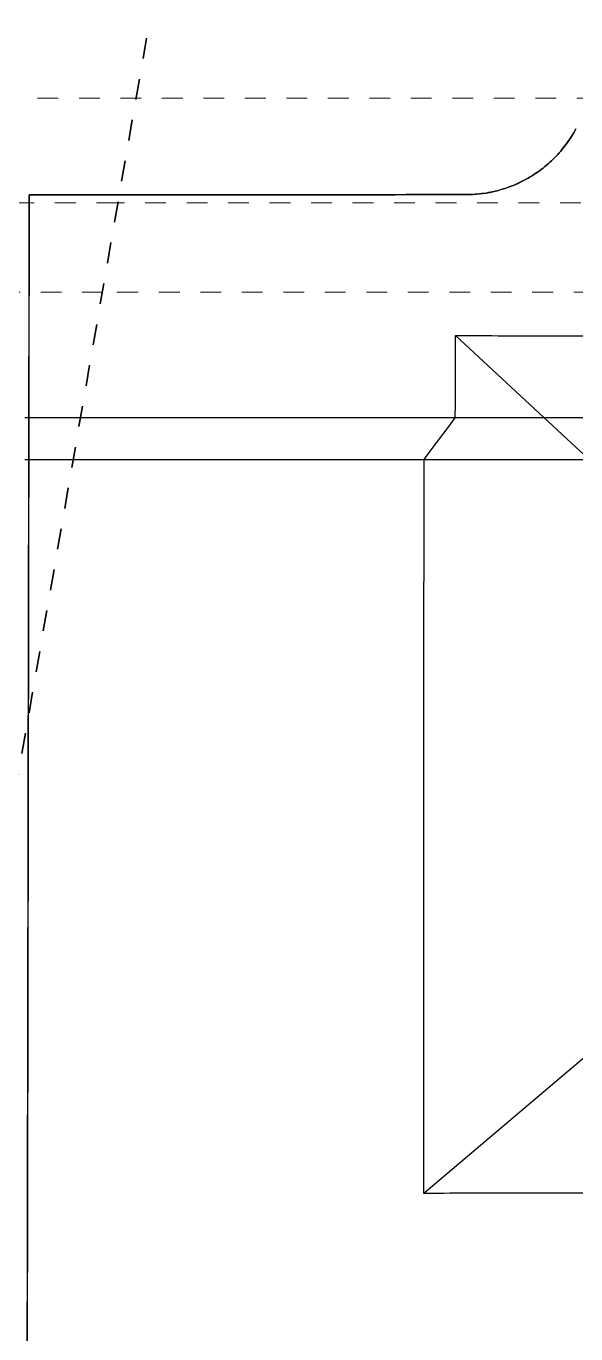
# Model space of a CAD drawing. Header units: metres. Extents: x -1161 to -1080, y 3 to 563.
# Drawn here: x -1119.69 to -1117.04, y 539.16 to 545.47 of the extents above; entities that cross this region are included whole.
import ezdxf

# ---------------------------------------------------------------- set-up
doc = ezdxf.new("R2010")
doc.units = ezdxf.units.M
for name, pattern in [('ControlLine', [0.02, 0.0125, -0.0025, 0.0025, -0.0025]), ('JacobsDash', [0.0045, 0.003, -0.0015]), ('JacobsGridLine', [0.0145, 0.01, -0.001, 0.0025, -0.001])]:
    doc.linetypes.add(name, pattern=pattern)
for name, color, linetype, lineweight in [('A-DETL', 7, 'Continuous', 13), ('A-GENM', 7, 'Continuous', 35), ('S-BEAM', 7, 'Continuous', 50), ('S-GRID', 7, 'Continuous', 9)]:
    doc.layers.add(name, color=color, linetype=linetype, lineweight=lineweight)

# ---------------------------------------------------------------- blocks, each defined once
blk = doc.blocks.new('T2DPAA-T2D-PWA-RW-M2D-000002_ControlLinesMinor_rvt-1-DRG-2873171 - BARRIER LAYOUT')
at = {"layer": 'A-DETL', "color": 150, "linetype": 'ControlLine', "lineweight": 35, "true_color": 0x0080ff}
blk.add_line((-1121.0189, 534.4725), (-1118.4875, 549.0021), dxfattribs=at)
blk = doc.blocks.new('Top of Pavement - RL A - Top of Pavement - RL A-68818558-DRG-2873171 - BARRIER LAYOUT')
at = {"layer": 'A-GENM', "color": 253, "lineweight": 25, "true_color": 0xa3a3a3}
for points in [[(137.7552, 21.7343), (137.7534, 21.7408), (137.7517, 21.7472), (137.75, 21.7537)], [(137.5568, 21.7027), (137.5585, 21.6963), (137.5602, 21.6898), (137.5619, 21.6834)]]:
    blk.add_open_spline(points, degree=3, dxfattribs=at)
at = {"layer": 'A-GENM', "color": 9, "lineweight": 25, "true_color": 0xbebebe}
for points in [[(137.5619, 21.6834), (137.575, 21.6341), (137.5881, 21.5849), (137.6012, 21.5357)], [(137.7956, 21.5822), (137.7821, 21.6329), (137.7686, 21.6836), (137.7552, 21.7343)], [(137.9036, 21.1757), (137.8676, 21.3112), (137.8316, 21.4467), (137.7956, 21.5822)], [(137.6012, 21.5357), (137.6372, 21.4002), (137.6732, 21.2647), (137.7092, 21.1292)], [(138.1197, 20.3627), (138.0837, 20.4982), (138.0117, 20.7692), (137.9396, 21.0402), (137.9036, 21.1757)], [(137.7092, 21.1292), (137.7452, 20.9937), (137.7812, 20.8582), (137.8172, 20.7227)], [(137.8172, 20.7227), (137.8532, 20.5872), (137.8893, 20.4517), (137.9253, 20.3163)], [(138.1661, 20.1878), (138.1507, 20.2461), (138.1352, 20.3044), (138.1197, 20.3627)], [(137.9253, 20.3163), (137.9613, 20.1808), (137.9973, 20.0453), (138.0333, 19.9098)], [(138.0333, 19.9098), (138.0693, 19.7743), (138.1053, 19.6388), (138.1413, 19.5033)], [(138.1413, 19.5033), (138.1773, 19.3678), (138.2133, 19.2323), (138.2493, 19.0968)]]:
    blk.add_open_spline(points, degree=3, dxfattribs=at)
blk.add_open_spline([(138.4438, 19.1432), (138.4078, 19.2787), (138.3357, 19.5497), (138.2432, 19.8978), (138.1867, 20.1104), (138.1662, 20.1875)], degree=3, knots=[-0.549132948, -0.549132948, -0.549132948, -0.549132948, -0.546242775, -0.543352601, -0.541707574, -0.541707574, -0.541707574, -0.541707574], dxfattribs=at)
blk = doc.blocks.new('T2DPAA-T2D-C3S-RS-M3D-100334_rvt-1-DRG-2873171 - BARRIER LAYOUT')
at = {"layer": 'A-GENM', "color": 253, "lineweight": 25, "true_color": 0xa3a3a3}
for p, q in [((-1119.6791, 544.6528), (-1119.6826, 542.7069)), ((-1119.6826, 542.7069), (-1119.686, 540.7611)), ((-1119.686, 540.7611), (-1119.6895, 538.8153))]:
    blk.add_line(p, q, dxfattribs=at)
at = {"layer": 'A-GENM', "color": 254, "lineweight": 25, "true_color": 0xd1d1d1}
for p, q in [((-1117.6251, 543.9745), (-1117.0657, 543.4566)), ((-1117.0651, 543.456), (-1116.4375, 542.875)), ((-1116.438, 540.9739), (-1117.7774, 539.8406))]:
    blk.add_line(p, q, dxfattribs=at)
at = {"layer": 'A-GENM', "color": 9, "lineweight": 25, "true_color": 0xbebebe}
for p, q in [((-1119.6811, 543.5278), (-1119.681, 543.5778)), ((-1119.6813, 543.4279), (-1119.6812, 543.4778)), ((-1119.6812, 543.4778), (-1119.6811, 543.5278)), ((-1119.6814, 543.3779), (-1119.6813, 543.4279)), ((-1119.6843, 541.734), (-1119.6814, 543.3779))]:
    blk.add_line(p, q, dxfattribs=at)
at = {"layer": 'A-GENM', "color": 9, "lineweight": 25, "true_color": 0xbebebe, "flags": 128}
for points in [[(-1119.681, 543.5778), (-1119.6808, 543.6972), (-1119.6806, 543.8166), (-1119.6804, 543.9361), (-1119.6802, 544.0555), (-1119.6799, 544.175), (-1119.6797, 544.2944), (-1119.6795, 544.4139), (-1119.6793, 544.5333), (-1119.6791, 544.6528)], [(-1117.6253, 543.5777), (-1117.6252, 543.6439), (-1117.6252, 543.71), (-1117.6252, 543.7761), (-1117.6252, 543.8422), (-1117.6251, 543.9083), (-1117.6251, 543.9745)], [(-1117.776, 543.3779), (-1117.7458, 543.4179), (-1117.7157, 543.4578), (-1117.6856, 543.4978), (-1117.6554, 543.5378), (-1117.6253, 543.5777)], [(-1117.7774, 539.8406), (-1117.7772, 540.2336), (-1117.7771, 540.6267), (-1117.7769, 541.0197), (-1117.7767, 541.4127), (-1117.7766, 541.8058), (-1117.7764, 542.1988), (-1117.7763, 542.5918), (-1117.7761, 542.9849), (-1117.776, 543.3779)], [(-1119.7102, 527.1403), (-1119.707, 528.9445), (-1119.7038, 530.7487), (-1119.7006, 532.5529), (-1119.6974, 534.357), (-1119.6942, 536.1612), (-1119.691, 537.9654), (-1119.6878, 539.7696), (-1119.6846, 541.5738), (-1119.6843, 541.7336)]]:
    blk.add_lwpolyline(points, dxfattribs=at)
at = {"layer": 'A-GENM', "color": 9, "lineweight": 25, "true_color": 0xbebebe}
for points in [[(-1117.0902, 544.8976), (-1117.0816, 544.9091), (-1117.0735, 544.921), (-1117.0658, 544.9332)], [(-1117.0658, 544.9332), (-1117.0582, 544.9452), (-1117.051, 544.9576), (-1117.0443, 544.9701)], [(-1117.1462, 544.832), (-1117.1361, 544.8422), (-1117.1263, 544.8528), (-1117.117, 544.8638)], [(-1117.117, 544.8638), (-1117.1077, 544.8747), (-1117.0987, 544.886), (-1117.0902, 544.8976)], [(-1117.211, 544.7752), (-1117.1996, 544.7839), (-1117.1884, 544.7929), (-1117.1776, 544.8024)], [(-1117.1776, 544.8024), (-1117.1668, 544.8119), (-1117.1563, 544.8218), (-1117.1462, 544.832)], [(-1117.2834, 544.7282), (-1117.2708, 544.7351), (-1117.2584, 544.7426), (-1117.2464, 544.7504)], [(-1117.2464, 544.7504), (-1117.2343, 544.7582), (-1117.2225, 544.7665), (-1117.211, 544.7752)], [(-1117.5728, 544.6536), (-1117.5297, 544.6536), (-1117.4865, 544.6583), (-1117.4444, 544.6676)], [(-1119.6791, 544.6528), (-1119.5387, 544.6528), (-1119.2578, 544.6529), (-1118.977, 544.6531), (-1118.8366, 544.6531)], [(-1118.8366, 544.6531), (-1118.6962, 544.6532), (-1118.4153, 544.6533), (-1117.9941, 544.6534), (-1117.7133, 544.6536), (-1117.5728, 544.6536)], [(-1119.2699, 543.5777), (-1119.4069, 543.5777), (-1119.544, 543.5777), (-1119.681, 543.5778)], [(-1118.8587, 543.5777), (-1118.9958, 543.5777), (-1119.1328, 543.5777), (-1119.2699, 543.5777)], [(-1118.4476, 543.5777), (-1118.5846, 543.5777), (-1118.7217, 543.5777), (-1118.8587, 543.5777)], [(-1118.0808, 543.5777), (-1118.2031, 543.5777), (-1118.3253, 543.5777), (-1118.4476, 543.5777)], [(-1118.0364, 543.5777), (-1118.0511, 543.5777), (-1118.0658, 543.5777), (-1118.0805, 543.5777)], [(-1117.6253, 543.5777), (-1117.7623, 543.5777), (-1117.8994, 543.5777), (-1118.0364, 543.5777)], [(-1119.6814, 543.3779), (-1119.5543, 543.3779), (-1119.3003, 543.3779), (-1118.9192, 543.3779), (-1118.5381, 543.3779), (-1118.2841, 543.3779), (-1118.1571, 543.3779)], [(-1118.1571, 543.3779), (-1118.03, 543.3779), (-1117.903, 543.3779), (-1117.776, 543.3779)]]:
    blk.add_open_spline(points, degree=3, dxfattribs=at)
at = {"layer": 'A-GENM', "color": 253, "lineweight": 25, "true_color": 0xa3a3a3}
for points in [[(-1117.0658, 544.9332), (-1117.0735, 544.921), (-1117.0816, 544.9091), (-1117.0902, 544.8976)], [(-1117.0443, 544.9701), (-1117.051, 544.9576), (-1117.0582, 544.9452), (-1117.0658, 544.9332)], [(-1117.117, 544.8638), (-1117.1263, 544.8528), (-1117.1361, 544.8422), (-1117.1462, 544.832)], [(-1117.0902, 544.8976), (-1117.0987, 544.886), (-1117.1076, 544.8747), (-1117.117, 544.8638)], [(-1117.1776, 544.8024), (-1117.1884, 544.7929), (-1117.1996, 544.7838), (-1117.211, 544.7752)], [(-1117.1462, 544.832), (-1117.1563, 544.8218), (-1117.1668, 544.8119), (-1117.1776, 544.8024)], [(-1117.2834, 544.7282), (-1117.296, 544.7213), (-1117.3088, 544.7148), (-1117.3219, 544.7087)], [(-1117.2463, 544.7504), (-1117.2584, 544.7425), (-1117.2708, 544.7352), (-1117.2834, 544.7282)], [(-1117.211, 544.7752), (-1117.2225, 544.7665), (-1117.2343, 544.7582), (-1117.2463, 544.7504)], [(-1117.4444, 544.6676), (-1117.4584, 544.6645), (-1117.4726, 544.6619), (-1117.4868, 544.6599)], [(-1117.4026, 544.6784), (-1117.4164, 544.6743), (-1117.4303, 544.6707), (-1117.4444, 544.6676)], [(-1117.3617, 544.6921), (-1117.3751, 544.687), (-1117.3888, 544.6824), (-1117.4026, 544.6784)], [(-1117.3219, 544.7087), (-1117.3349, 544.7027), (-1117.3482, 544.6972), (-1117.3617, 544.6921)], [(-1119.2578, 544.6529), (-1119.3983, 544.6529), (-1119.5387, 544.6528), (-1119.6791, 544.6528)], [(-1118.8366, 544.6531), (-1118.977, 544.6531), (-1119.1174, 544.653), (-1119.2578, 544.6529)], [(-1118.4153, 544.6533), (-1118.5558, 544.6532), (-1118.6962, 544.6532), (-1118.8366, 544.6531)], [(-1117.9941, 544.6534), (-1118.1345, 544.6534), (-1118.2749, 544.6533), (-1118.4153, 544.6533)], [(-1117.5728, 544.6536), (-1117.7133, 544.6536), (-1117.8537, 544.6535), (-1117.9941, 544.6534)], [(-1117.5297, 544.6552), (-1117.5441, 544.6541), (-1117.5585, 544.6536), (-1117.5728, 544.6536)], [(-1117.4868, 544.6599), (-1117.5011, 544.6578), (-1117.5154, 544.6562), (-1117.5297, 544.6552)]]:
    blk.add_open_spline(points, degree=3, dxfattribs=at)
at = {"layer": 'A-GENM', "color": 9, "lineweight": 25, "true_color": 0xbebebe}
for points, knots in [([(-1117.4444, 544.6676), (-1117.4373, 544.6691), (-1117.3814, 544.6825), (-1117.3274, 544.7039), (-1117.2834, 544.7282)], [-0.8695652, -0.8695652, -0.8695652, -0.8695652, -0.8478261, -0.6956522, -0.6956522, -0.6956522, -0.6956522]), ([(-1117.6251, 543.9745), (-1117.4679, 543.9741), (-1117.1534, 543.9733), (-1116.7603, 543.9724), (-1116.4458, 543.9714), (-1116.21, 543.9708), (-1115.9741, 543.9702), (-1115.7382, 543.9696), (-1115.5024, 543.9694), (-1115.1879, 543.9692), (-1114.7948, 543.9693), (-1114.3231, 543.9694), (-1113.8514, 543.9697), (-1113.5369, 543.9698), (-1113.3797, 543.9699)], [0, 0, 0, 0, 0.111111, 0.222222, 0.277778, 0.333333, 0.388889, 0.444444, 0.5, 0.555556, 0.666667, 0.777778, 0.888889, 1, 1, 1, 1]), ([(-1113.2337, 539.8457), (-1113.402, 539.8457), (-1113.7385, 539.8456), (-1114.2434, 539.8457), (-1114.7482, 539.8458), (-1115.1689, 539.8457), (-1115.5055, 539.8455), (-1115.7579, 539.8452), (-1116.0103, 539.8447), (-1116.2628, 539.8442), (-1116.5152, 539.8435), (-1116.8518, 539.8427), (-1117.2725, 539.8417), (-1117.6091, 539.841), (-1117.7774, 539.8406)], [0, 0, 0, 0, 0.111111, 0.222222, 0.333333, 0.444444, 0.5, 0.555556, 0.611111, 0.666667, 0.722222, 0.777778, 0.888889, 1, 1, 1, 1])]:
    blk.add_open_spline(points, degree=3, knots=knots, dxfattribs=at)
at = {"layer": 'A-GENM', "color": 253, "lineweight": 25, "true_color": 0xa3a3a3, "rotation": 75.11694444444437}
blk.add_blockref('Top of Pavement - RL A - Top of Pavement - RL A-68818558-DRG-2873171 - BARRIER LAYOUT', (-1134.0578, 404.8616), dxfattribs=at)

msp = doc.modelspace()

# ---------------------------------------------------------------- linework, layer by layer
at = {"layer": 'S-BEAM', "linetype": 'JacobsDash', "lineweight": 18}
for p, q in [((-1119.2555, 544.6136), (-1122.6238, 544.6136)), ((-1116.8203, 544.6136), (-1119.2541, 544.6136)), ((-1122.6238, 544.1836), (-1119.2565, 544.1836)), ((-1119.2565, 544.1836), (-1119.2555, 544.1836)), ((-1119.2541, 544.1836), (-1116.8213, 544.1836))]:
    msp.add_line(p, q, dxfattribs=at)
at = {"layer": 'S-GRID', "linetype": 'JacobsGridLine', "lineweight": 18}
msp.add_line((-1136.6394, 545.1185), (-1104.4615, 545.1185), dxfattribs=at)

# ---------------------------------------------------------------- block references
at = {"lineweight": 5}
for name in ['T2DPAA-T2D-C3S-RS-M3D-100334_rvt-1-DRG-2873171 - BARRIER LAYOUT', 'T2DPAA-T2D-PWA-RW-M2D-000002_ControlLinesMinor_rvt-1-DRG-2873171 - BARRIER LAYOUT']:
    msp.add_blockref(name, (0, 0), dxfattribs=at)

doc.saveas('drawing.dxf')
